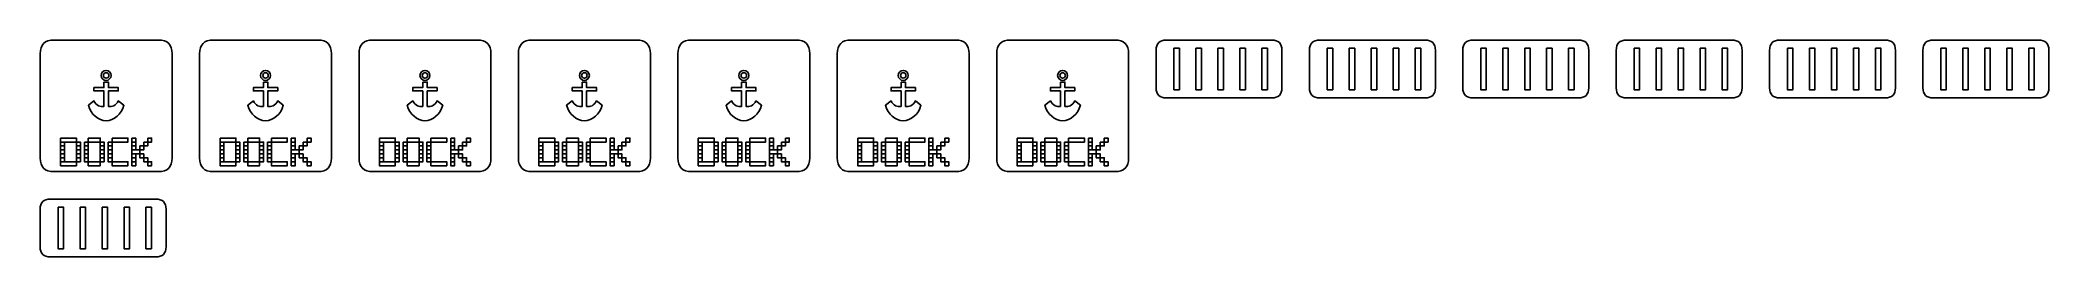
# Model space of a CAD drawing. Extents: x 4 to 296, y 4 to 36.
import ezdxf

# ---------------------------------------------------------------- set-up
doc = ezdxf.new("R2010")
doc.units = 0
doc.layers.add('CUT', color=1, linetype='CONTINUOUS')
doc.layers.add('RASTER', color=7, linetype='CONTINUOUS')

msp = doc.modelspace()

# ---------------------------------------------------------------- linework, layer by layer
at = {"layer": 'CUT'}
for points in [[(4, 33.648), (4.031, 34.117), (4.125, 34.523), (4.281, 34.867), (4.5, 35.148), (4.781, 35.367), (5.125, 35.523), (5.531, 35.617), (6, 35.648), (21.2, 35.648), (21.669, 35.617), (22.075, 35.523), (22.419, 35.367), (22.7, 35.148), (22.919, 34.867), (23.075, 34.523), (23.169, 34.117), (23.2, 33.648), (23.2, 18.448), (23.169, 17.979), (23.075, 17.573), (22.919, 17.229), (22.7, 16.948), (22.419, 16.729), (22.075, 16.573), (21.669, 16.479), (21.2, 16.448), (6, 16.448), (5.531, 16.479), (5.125, 16.573), (4.781, 16.729), (4.5, 16.948), (4.281, 17.229), (4.125, 17.573), (4.031, 17.979), (4, 18.448)], [(27.2, 33.648), (27.231, 34.117), (27.325, 34.523), (27.481, 34.867), (27.7, 35.148), (27.981, 35.367), (28.325, 35.523), (28.731, 35.617), (29.2, 35.648), (44.4, 35.648), (44.869, 35.617), (45.275, 35.523), (45.619, 35.367), (45.9, 35.148), (46.119, 34.867), (46.275, 34.523), (46.369, 34.117), (46.4, 33.648), (46.4, 18.448), (46.369, 17.979), (46.275, 17.573), (46.119, 17.229), (45.9, 16.948), (45.619, 16.729), (45.275, 16.573), (44.869, 16.479), (44.4, 16.448), (29.2, 16.448), (28.731, 16.479), (28.325, 16.573), (27.981, 16.729), (27.7, 16.948), (27.481, 17.229), (27.325, 17.573), (27.231, 17.979), (27.2, 18.448)], [(50.4, 33.648), (50.431, 34.117), (50.525, 34.523), (50.681, 34.867), (50.9, 35.148), (51.181, 35.367), (51.525, 35.523), (51.931, 35.617), (52.4, 35.648), (67.6, 35.648), (68.069, 35.617), (68.475, 35.523), (68.819, 35.367), (69.1, 35.148), (69.319, 34.867), (69.475, 34.523), (69.569, 34.117), (69.6, 33.648), (69.6, 18.448), (69.569, 17.979), (69.475, 17.573), (69.319, 17.229), (69.1, 16.948), (68.819, 16.729), (68.475, 16.573), (68.069, 16.479), (67.6, 16.448), (52.4, 16.448), (51.931, 16.479), (51.525, 16.573), (51.181, 16.729), (50.9, 16.948), (50.681, 17.229), (50.525, 17.573), (50.431, 17.979), (50.4, 18.448)], [(73.6, 33.648), (73.631, 34.117), (73.725, 34.523), (73.881, 34.867), (74.1, 35.148), (74.381, 35.367), (74.725, 35.523), (75.131, 35.617), (75.6, 35.648), (90.8, 35.648), (91.269, 35.617), (91.675, 35.523), (92.019, 35.367), (92.3, 35.148), (92.519, 34.867), (92.675, 34.523), (92.769, 34.117), (92.8, 33.648), (92.8, 18.448), (92.769, 17.979), (92.675, 17.573), (92.519, 17.229), (92.3, 16.948), (92.019, 16.729), (91.675, 16.573), (91.269, 16.479), (90.8, 16.448), (75.6, 16.448), (75.131, 16.479), (74.725, 16.573), (74.381, 16.729), (74.1, 16.948), (73.881, 17.229), (73.725, 17.573), (73.631, 17.979), (73.6, 18.448)], [(96.8, 33.648), (96.831, 34.117), (96.925, 34.523), (97.081, 34.867), (97.3, 35.148), (97.581, 35.367), (97.925, 35.523), (98.331, 35.617), (98.8, 35.648), (114, 35.648), (114.469, 35.617), (114.875, 35.523), (115.219, 35.367), (115.5, 35.148), (115.719, 34.867), (115.875, 34.523), (115.969, 34.117), (116, 33.648), (116, 18.448), (115.969, 17.979), (115.875, 17.573), (115.719, 17.229), (115.5, 16.948), (115.219, 16.729), (114.875, 16.573), (114.469, 16.479), (114, 16.448), (98.8, 16.448), (98.331, 16.479), (97.925, 16.573), (97.581, 16.729), (97.3, 16.948), (97.081, 17.229), (96.925, 17.573), (96.831, 17.979), (96.8, 18.448)], [(120, 33.648), (120.031, 34.117), (120.125, 34.523), (120.281, 34.867), (120.5, 35.148), (120.781, 35.367), (121.125, 35.523), (121.531, 35.617), (122, 35.648), (137.2, 35.648), (137.669, 35.617), (138.075, 35.523), (138.419, 35.367), (138.7, 35.148), (138.919, 34.867), (139.075, 34.523), (139.169, 34.117), (139.2, 33.648), (139.2, 18.448), (139.169, 17.979), (139.075, 17.573), (138.919, 17.229), (138.7, 16.948), (138.419, 16.729), (138.075, 16.573), (137.669, 16.479), (137.2, 16.448), (122, 16.448), (121.531, 16.479), (121.125, 16.573), (120.781, 16.729), (120.5, 16.948), (120.281, 17.229), (120.125, 17.573), (120.031, 17.979), (120, 18.448)], [(143.2, 33.648), (143.231, 34.117), (143.325, 34.523), (143.481, 34.867), (143.7, 35.148), (143.981, 35.367), (144.325, 35.523), (144.731, 35.617), (145.2, 35.648), (160.4, 35.648), (160.869, 35.617), (161.275, 35.523), (161.619, 35.367), (161.9, 35.148), (162.119, 34.867), (162.275, 34.523), (162.369, 34.117), (162.4, 33.648), (162.4, 18.448), (162.369, 17.979), (162.275, 17.573), (162.119, 17.229), (161.9, 16.948), (161.619, 16.729), (161.275, 16.573), (160.869, 16.479), (160.4, 16.448), (145.2, 16.448), (144.731, 16.479), (144.325, 16.573), (143.981, 16.729), (143.7, 16.948), (143.481, 17.229), (143.325, 17.573), (143.231, 17.979), (143.2, 18.448)], [(166.4, 34.148), (166.423, 34.5), (166.494, 34.804), (166.611, 35.062), (166.775, 35.273), (166.986, 35.437), (167.244, 35.554), (167.548, 35.625), (167.9, 35.648), (183.22, 35.648), (183.572, 35.625), (183.876, 35.554), (184.134, 35.437), (184.345, 35.273), (184.509, 35.062), (184.626, 34.804), (184.697, 34.5), (184.72, 34.148), (184.72, 28.7), (184.697, 28.348), (184.626, 28.044), (184.509, 27.786), (184.345, 27.575), (184.134, 27.411), (183.876, 27.294), (183.572, 27.223), (183.22, 27.2), (167.9, 27.2), (167.548, 27.223), (167.244, 27.294), (166.986, 27.411), (166.775, 27.575), (166.611, 27.786), (166.494, 28.044), (166.423, 28.348), (166.4, 28.7)], [(188.72, 34.148), (188.743, 34.5), (188.814, 34.804), (188.931, 35.062), (189.095, 35.273), (189.306, 35.437), (189.564, 35.554), (189.868, 35.625), (190.22, 35.648), (205.54, 35.648), (205.892, 35.625), (206.196, 35.554), (206.454, 35.437), (206.665, 35.273), (206.829, 35.062), (206.946, 34.804), (207.017, 34.5), (207.04, 34.148), (207.04, 28.7), (207.017, 28.348), (206.946, 28.044), (206.829, 27.786), (206.665, 27.575), (206.454, 27.411), (206.196, 27.294), (205.892, 27.223), (205.54, 27.2), (190.22, 27.2), (189.868, 27.223), (189.564, 27.294), (189.306, 27.411), (189.095, 27.575), (188.931, 27.786), (188.814, 28.044), (188.743, 28.348), (188.72, 28.7)], [(211.04, 34.148), (211.063, 34.5), (211.134, 34.804), (211.251, 35.062), (211.415, 35.273), (211.626, 35.437), (211.884, 35.554), (212.188, 35.625), (212.54, 35.648), (227.86, 35.648), (228.212, 35.625), (228.516, 35.554), (228.774, 35.437), (228.985, 35.273), (229.149, 35.062), (229.266, 34.804), (229.337, 34.5), (229.36, 34.148), (229.36, 28.7), (229.337, 28.348), (229.266, 28.044), (229.149, 27.786), (228.985, 27.575), (228.774, 27.411), (228.516, 27.294), (228.212, 27.223), (227.86, 27.2), (212.54, 27.2), (212.188, 27.223), (211.884, 27.294), (211.626, 27.411), (211.415, 27.575), (211.251, 27.786), (211.134, 28.044), (211.063, 28.348), (211.04, 28.7)], [(233.36, 34.148), (233.383, 34.5), (233.454, 34.804), (233.571, 35.062), (233.735, 35.273), (233.946, 35.437), (234.204, 35.554), (234.508, 35.625), (234.86, 35.648), (250.18, 35.648), (250.532, 35.625), (250.836, 35.554), (251.094, 35.437), (251.305, 35.273), (251.469, 35.062), (251.586, 34.804), (251.657, 34.5), (251.68, 34.148), (251.68, 28.7), (251.657, 28.348), (251.586, 28.044), (251.469, 27.786), (251.305, 27.575), (251.094, 27.411), (250.836, 27.294), (250.532, 27.223), (250.18, 27.2), (234.86, 27.2), (234.508, 27.223), (234.204, 27.294), (233.946, 27.411), (233.735, 27.575), (233.571, 27.786), (233.454, 28.044), (233.383, 28.348), (233.36, 28.7)], [(255.68, 34.148), (255.703, 34.5), (255.774, 34.804), (255.891, 35.062), (256.055, 35.273), (256.266, 35.437), (256.524, 35.554), (256.828, 35.625), (257.18, 35.648), (272.5, 35.648), (272.852, 35.625), (273.156, 35.554), (273.414, 35.437), (273.625, 35.273), (273.789, 35.062), (273.906, 34.804), (273.977, 34.5), (274, 34.148), (274, 28.7), (273.977, 28.348), (273.906, 28.044), (273.789, 27.786), (273.625, 27.575), (273.414, 27.411), (273.156, 27.294), (272.852, 27.223), (272.5, 27.2), (257.18, 27.2), (256.828, 27.223), (256.524, 27.294), (256.266, 27.411), (256.055, 27.575), (255.891, 27.786), (255.774, 28.044), (255.703, 28.348), (255.68, 28.7)], [(278, 34.148), (278.023, 34.5), (278.094, 34.804), (278.211, 35.062), (278.375, 35.273), (278.586, 35.437), (278.844, 35.554), (279.148, 35.625), (279.5, 35.648), (294.82, 35.648), (295.172, 35.625), (295.476, 35.554), (295.734, 35.437), (295.945, 35.273), (296.109, 35.062), (296.226, 34.804), (296.297, 34.5), (296.32, 34.148), (296.32, 28.7), (296.297, 28.348), (296.226, 28.044), (296.109, 27.786), (295.945, 27.575), (295.734, 27.411), (295.476, 27.294), (295.172, 27.223), (294.82, 27.2), (279.5, 27.2), (279.148, 27.223), (278.844, 27.294), (278.586, 27.411), (278.375, 27.575), (278.211, 27.786), (278.094, 28.044), (278.023, 28.348), (278, 28.7)], [(4, 10.948), (4.023, 11.3), (4.094, 11.604), (4.211, 11.862), (4.375, 12.073), (4.586, 12.237), (4.844, 12.354), (5.148, 12.425), (5.5, 12.448), (20.82, 12.448), (21.172, 12.425), (21.476, 12.354), (21.734, 12.237), (21.945, 12.073), (22.109, 11.862), (22.226, 11.604), (22.297, 11.3), (22.32, 10.948), (22.32, 5.5), (22.297, 5.148), (22.226, 4.844), (22.109, 4.586), (21.945, 4.375), (21.734, 4.211), (21.476, 4.094), (21.172, 4.023), (20.82, 4), (5.5, 4), (5.148, 4.023), (4.844, 4.094), (4.586, 4.211), (4.375, 4.375), (4.211, 4.586), (4.094, 4.844), (4.023, 5.148), (4, 5.5)]]:
    msp.add_lwpolyline(points, close=True, dxfattribs=at)
at = {"layer": 'RASTER'}
for points in [[(169, 34.448), (169.8, 34.448), (169.8, 28.4), (169, 28.4)], [(172.2, 34.448), (173, 34.448), (173, 28.4), (172.2, 28.4)], [(175.4, 34.448), (176.2, 34.448), (176.2, 28.4), (175.4, 28.4)], [(178.6, 34.448), (179.4, 34.448), (179.4, 28.4), (178.6, 28.4)], [(181.8, 34.448), (182.6, 34.448), (182.6, 28.4), (181.8, 28.4)], [(191.32, 34.448), (192.12, 34.448), (192.12, 28.4), (191.32, 28.4)], [(194.52, 34.448), (195.32, 34.448), (195.32, 28.4), (194.52, 28.4)], [(197.72, 34.448), (198.52, 34.448), (198.52, 28.4), (197.72, 28.4)], [(200.92, 34.448), (201.72, 34.448), (201.72, 28.4), (200.92, 28.4)], [(204.12, 34.448), (204.92, 34.448), (204.92, 28.4), (204.12, 28.4)], [(213.64, 34.448), (214.44, 34.448), (214.44, 28.4), (213.64, 28.4)], [(216.84, 34.448), (217.64, 34.448), (217.64, 28.4), (216.84, 28.4)], [(220.04, 34.448), (220.84, 34.448), (220.84, 28.4), (220.04, 28.4)], [(223.24, 34.448), (224.04, 34.448), (224.04, 28.4), (223.24, 28.4)], [(226.44, 34.448), (227.24, 34.448), (227.24, 28.4), (226.44, 28.4)], [(235.96, 34.448), (236.76, 34.448), (236.76, 28.4), (235.96, 28.4)], [(239.16, 34.448), (239.96, 34.448), (239.96, 28.4), (239.16, 28.4)], [(242.36, 34.448), (243.16, 34.448), (243.16, 28.4), (242.36, 28.4)], [(245.56, 34.448), (246.36, 34.448), (246.36, 28.4), (245.56, 28.4)], [(248.76, 34.448), (249.56, 34.448), (249.56, 28.4), (248.76, 28.4)], [(258.28, 34.448), (259.08, 34.448), (259.08, 28.4), (258.28, 28.4)], [(261.48, 34.448), (262.28, 34.448), (262.28, 28.4), (261.48, 28.4)], [(264.68, 34.448), (265.48, 34.448), (265.48, 28.4), (264.68, 28.4)], [(267.88, 34.448), (268.68, 34.448), (268.68, 28.4), (267.88, 28.4)], [(271.08, 34.448), (271.88, 34.448), (271.88, 28.4), (271.08, 28.4)], [(280.6, 34.448), (281.4, 34.448), (281.4, 28.4), (280.6, 28.4)], [(283.8, 34.448), (284.6, 34.448), (284.6, 28.4), (283.8, 28.4)], [(287, 34.448), (287.8, 34.448), (287.8, 28.4), (287, 28.4)], [(290.2, 34.448), (291, 34.448), (291, 28.4), (290.2, 28.4)], [(293.4, 34.448), (294.2, 34.448), (294.2, 28.4), (293.4, 28.4)], [(13.277, 29.519), (13.923, 29.519), (13.923, 28.713), (15.374, 28.713), (15.374, 28.229), (13.923, 28.229), (13.923, 25.971), (14.111, 25.933), (14.308, 25.938), (14.509, 25.985), (14.709, 26.072), (14.901, 26.196), (15.079, 26.357), (15.239, 26.551), (15.374, 26.778), (16.18, 26.132), (16.023, 25.665), (15.8, 25.235), (15.52, 24.851), (15.193, 24.52), (14.828, 24.249), (14.434, 24.046), (14.022, 23.919), (13.6, 23.875), (13.178, 23.919), (12.766, 24.046), (12.372, 24.249), (12.007, 24.52), (11.68, 24.851), (11.4, 25.235), (11.177, 25.665), (11.02, 26.132), (11.826, 26.778), (11.961, 26.551), (12.121, 26.357), (12.299, 26.196), (12.491, 26.072), (12.691, 25.985), (12.892, 25.938), (13.089, 25.933), (13.277, 25.971), (13.277, 28.229), (11.826, 28.229), (11.826, 28.713), (13.277, 28.713)], [(36.477, 29.519), (37.123, 29.519), (37.123, 28.713), (38.574, 28.713), (38.574, 28.229), (37.123, 28.229), (37.123, 25.971), (37.311, 25.933), (37.508, 25.938), (37.709, 25.985), (37.909, 26.072), (38.101, 26.196), (38.279, 26.357), (38.439, 26.551), (38.574, 26.778), (39.38, 26.132), (39.223, 25.665), (39, 25.235), (38.72, 24.851), (38.393, 24.52), (38.028, 24.249), (37.634, 24.046), (37.222, 23.919), (36.8, 23.875), (36.378, 23.919), (35.966, 24.046), (35.572, 24.249), (35.207, 24.52), (34.88, 24.851), (34.6, 25.235), (34.377, 25.665), (34.22, 26.132), (35.026, 26.778), (35.161, 26.551), (35.321, 26.357), (35.499, 26.196), (35.691, 26.072), (35.891, 25.985), (36.092, 25.938), (36.289, 25.933), (36.477, 25.971), (36.477, 28.229), (35.026, 28.229), (35.026, 28.713), (36.477, 28.713)], [(59.677, 29.519), (60.323, 29.519), (60.323, 28.713), (61.774, 28.713), (61.774, 28.229), (60.323, 28.229), (60.323, 25.971), (60.511, 25.933), (60.708, 25.938), (60.909, 25.985), (61.109, 26.072), (61.301, 26.196), (61.479, 26.357), (61.639, 26.551), (61.774, 26.778), (62.58, 26.132), (62.423, 25.665), (62.2, 25.235), (61.92, 24.851), (61.593, 24.52), (61.228, 24.249), (60.834, 24.046), (60.422, 23.919), (60, 23.875), (59.578, 23.919), (59.166, 24.046), (58.772, 24.249), (58.407, 24.52), (58.08, 24.851), (57.8, 25.235), (57.577, 25.665), (57.42, 26.132), (58.226, 26.778), (58.361, 26.551), (58.521, 26.357), (58.699, 26.196), (58.891, 26.072), (59.091, 25.985), (59.292, 25.938), (59.489, 25.933), (59.677, 25.971), (59.677, 28.229), (58.226, 28.229), (58.226, 28.713), (59.677, 28.713)], [(82.877, 29.519), (83.523, 29.519), (83.523, 28.713), (84.974, 28.713), (84.974, 28.229), (83.523, 28.229), (83.523, 25.971), (83.711, 25.933), (83.908, 25.938), (84.109, 25.985), (84.309, 26.072), (84.501, 26.196), (84.679, 26.357), (84.839, 26.551), (84.974, 26.778), (85.78, 26.132), (85.623, 25.665), (85.4, 25.235), (85.12, 24.851), (84.793, 24.52), (84.428, 24.249), (84.034, 24.046), (83.622, 23.919), (83.2, 23.875), (82.778, 23.919), (82.366, 24.046), (81.972, 24.249), (81.607, 24.52), (81.28, 24.851), (81, 25.235), (80.777, 25.665), (80.62, 26.132), (81.426, 26.778), (81.561, 26.551), (81.721, 26.357), (81.899, 26.196), (82.091, 26.072), (82.291, 25.985), (82.492, 25.938), (82.689, 25.933), (82.877, 25.971), (82.877, 28.229), (81.426, 28.229), (81.426, 28.713), (82.877, 28.713)], [(106.077, 29.519), (106.723, 29.519), (106.723, 28.713), (108.174, 28.713), (108.174, 28.229), (106.723, 28.229), (106.723, 25.971), (106.911, 25.933), (107.108, 25.938), (107.309, 25.985), (107.509, 26.072), (107.701, 26.196), (107.879, 26.357), (108.039, 26.551), (108.174, 26.778), (108.98, 26.132), (108.823, 25.665), (108.6, 25.235), (108.32, 24.851), (107.993, 24.52), (107.628, 24.249), (107.234, 24.046), (106.822, 23.919), (106.4, 23.875), (105.978, 23.919), (105.566, 24.046), (105.172, 24.249), (104.807, 24.52), (104.48, 24.851), (104.2, 25.235), (103.977, 25.665), (103.82, 26.132), (104.626, 26.778), (104.761, 26.551), (104.921, 26.357), (105.099, 26.196), (105.291, 26.072), (105.491, 25.985), (105.692, 25.938), (105.889, 25.933), (106.077, 25.971), (106.077, 28.229), (104.626, 28.229), (104.626, 28.713), (106.077, 28.713)], [(129.277, 29.519), (129.923, 29.519), (129.923, 28.713), (131.374, 28.713), (131.374, 28.229), (129.923, 28.229), (129.923, 25.971), (130.111, 25.933), (130.308, 25.938), (130.509, 25.985), (130.709, 26.072), (130.901, 26.196), (131.079, 26.357), (131.239, 26.551), (131.374, 26.778), (132.18, 26.132), (132.023, 25.665), (131.8, 25.235), (131.52, 24.851), (131.193, 24.52), (130.828, 24.249), (130.434, 24.046), (130.022, 23.919), (129.6, 23.875), (129.178, 23.919), (128.766, 24.046), (128.372, 24.249), (128.007, 24.52), (127.68, 24.851), (127.4, 25.235), (127.177, 25.665), (127.02, 26.132), (127.826, 26.778), (127.961, 26.551), (128.121, 26.357), (128.299, 26.196), (128.491, 26.072), (128.691, 25.985), (128.892, 25.938), (129.089, 25.933), (129.277, 25.971), (129.277, 28.229), (127.826, 28.229), (127.826, 28.713), (129.277, 28.713)], [(152.477, 29.519), (153.123, 29.519), (153.123, 28.713), (154.574, 28.713), (154.574, 28.229), (153.123, 28.229), (153.123, 25.971), (153.311, 25.933), (153.508, 25.938), (153.709, 25.985), (153.909, 26.072), (154.101, 26.196), (154.279, 26.357), (154.439, 26.551), (154.574, 26.778), (155.38, 26.132), (155.223, 25.665), (155, 25.235), (154.72, 24.851), (154.393, 24.52), (154.028, 24.249), (153.634, 24.046), (153.222, 23.919), (152.8, 23.875), (152.378, 23.919), (151.966, 24.046), (151.572, 24.249), (151.207, 24.52), (150.88, 24.851), (150.6, 25.235), (150.377, 25.665), (150.22, 26.132), (151.026, 26.778), (151.161, 26.551), (151.321, 26.357), (151.499, 26.196), (151.691, 26.072), (151.891, 25.985), (152.092, 25.938), (152.289, 25.933), (152.477, 25.971), (152.477, 28.229), (151.026, 28.229), (151.026, 28.713), (152.477, 28.713)], [(6.976, 21.344), (9.28, 21.344), (9.28, 20.768), (6.976, 20.768)], [(6.976, 20.768), (7.552, 20.768), (7.552, 20.192), (6.976, 20.192)], [(9.28, 20.768), (9.856, 20.768), (9.856, 20.192), (9.28, 20.192)], [(10.432, 20.768), (11.008, 20.768), (11.008, 20.192), (10.432, 20.192)], [(11.008, 21.344), (12.736, 21.344), (12.736, 20.768), (11.008, 20.768)], [(12.736, 20.768), (13.312, 20.768), (13.312, 20.192), (12.736, 20.192)], [(13.888, 20.768), (14.464, 20.768), (14.464, 20.192), (13.888, 20.192)], [(14.464, 21.344), (16.768, 21.344), (16.768, 20.768), (14.464, 20.768)], [(17.344, 21.344), (17.92, 21.344), (17.92, 20.768), (17.344, 20.768)], [(17.344, 20.768), (17.92, 20.768), (17.92, 20.192), (17.344, 20.192)], [(19.072, 20.768), (19.648, 20.768), (19.648, 20.192), (19.072, 20.192)], [(19.648, 21.344), (20.224, 21.344), (20.224, 20.768), (19.648, 20.768)], [(30.176, 21.344), (32.48, 21.344), (32.48, 20.768), (30.176, 20.768)], [(30.176, 20.768), (30.752, 20.768), (30.752, 20.192), (30.176, 20.192)], [(32.48, 20.768), (33.056, 20.768), (33.056, 20.192), (32.48, 20.192)], [(33.632, 20.768), (34.208, 20.768), (34.208, 20.192), (33.632, 20.192)], [(34.208, 21.344), (35.936, 21.344), (35.936, 20.768), (34.208, 20.768)], [(35.936, 20.768), (36.512, 20.768), (36.512, 20.192), (35.936, 20.192)], [(37.088, 20.768), (37.664, 20.768), (37.664, 20.192), (37.088, 20.192)], [(37.664, 21.344), (39.968, 21.344), (39.968, 20.768), (37.664, 20.768)], [(40.544, 21.344), (41.12, 21.344), (41.12, 20.768), (40.544, 20.768)], [(40.544, 20.768), (41.12, 20.768), (41.12, 20.192), (40.544, 20.192)], [(42.272, 20.768), (42.848, 20.768), (42.848, 20.192), (42.272, 20.192)], [(42.848, 21.344), (43.424, 21.344), (43.424, 20.768), (42.848, 20.768)], [(53.376, 21.344), (55.68, 21.344), (55.68, 20.768), (53.376, 20.768)], [(53.376, 20.768), (53.952, 20.768), (53.952, 20.192), (53.376, 20.192)], [(55.68, 20.768), (56.256, 20.768), (56.256, 20.192), (55.68, 20.192)], [(56.832, 20.768), (57.408, 20.768), (57.408, 20.192), (56.832, 20.192)], [(57.408, 21.344), (59.136, 21.344), (59.136, 20.768), (57.408, 20.768)], [(59.136, 20.768), (59.712, 20.768), (59.712, 20.192), (59.136, 20.192)], [(60.288, 20.768), (60.864, 20.768), (60.864, 20.192), (60.288, 20.192)], [(60.864, 21.344), (63.168, 21.344), (63.168, 20.768), (60.864, 20.768)], [(63.744, 21.344), (64.32, 21.344), (64.32, 20.768), (63.744, 20.768)], [(63.744, 20.768), (64.32, 20.768), (64.32, 20.192), (63.744, 20.192)], [(65.472, 20.768), (66.048, 20.768), (66.048, 20.192), (65.472, 20.192)], [(66.048, 21.344), (66.624, 21.344), (66.624, 20.768), (66.048, 20.768)], [(76.576, 21.344), (78.88, 21.344), (78.88, 20.768), (76.576, 20.768)], [(76.576, 20.768), (77.152, 20.768), (77.152, 20.192), (76.576, 20.192)], [(78.88, 20.768), (79.456, 20.768), (79.456, 20.192), (78.88, 20.192)], [(80.032, 20.768), (80.608, 20.768), (80.608, 20.192), (80.032, 20.192)], [(80.608, 21.344), (82.336, 21.344), (82.336, 20.768), (80.608, 20.768)], [(82.336, 20.768), (82.912, 20.768), (82.912, 20.192), (82.336, 20.192)], [(83.488, 20.768), (84.064, 20.768), (84.064, 20.192), (83.488, 20.192)], [(84.064, 21.344), (86.368, 21.344), (86.368, 20.768), (84.064, 20.768)], [(86.944, 21.344), (87.52, 21.344), (87.52, 20.768), (86.944, 20.768)], [(86.944, 20.768), (87.52, 20.768), (87.52, 20.192), (86.944, 20.192)], [(88.672, 20.768), (89.248, 20.768), (89.248, 20.192), (88.672, 20.192)], [(89.248, 21.344), (89.824, 21.344), (89.824, 20.768), (89.248, 20.768)], [(99.776, 21.344), (102.08, 21.344), (102.08, 20.768), (99.776, 20.768)], [(99.776, 20.768), (100.352, 20.768), (100.352, 20.192), (99.776, 20.192)], [(102.08, 20.768), (102.656, 20.768), (102.656, 20.192), (102.08, 20.192)], [(103.232, 20.768), (103.808, 20.768), (103.808, 20.192), (103.232, 20.192)], [(103.808, 21.344), (105.536, 21.344), (105.536, 20.768), (103.808, 20.768)], [(105.536, 20.768), (106.112, 20.768), (106.112, 20.192), (105.536, 20.192)], [(106.688, 20.768), (107.264, 20.768), (107.264, 20.192), (106.688, 20.192)], [(107.264, 21.344), (109.568, 21.344), (109.568, 20.768), (107.264, 20.768)], [(110.144, 21.344), (110.72, 21.344), (110.72, 20.768), (110.144, 20.768)], [(110.144, 20.768), (110.72, 20.768), (110.72, 20.192), (110.144, 20.192)], [(111.872, 20.768), (112.448, 20.768), (112.448, 20.192), (111.872, 20.192)], [(112.448, 21.344), (113.024, 21.344), (113.024, 20.768), (112.448, 20.768)], [(122.976, 21.344), (125.28, 21.344), (125.28, 20.768), (122.976, 20.768)], [(122.976, 20.768), (123.552, 20.768), (123.552, 20.192), (122.976, 20.192)], [(125.28, 20.768), (125.856, 20.768), (125.856, 20.192), (125.28, 20.192)], [(126.432, 20.768), (127.008, 20.768), (127.008, 20.192), (126.432, 20.192)], [(127.008, 21.344), (128.736, 21.344), (128.736, 20.768), (127.008, 20.768)], [(128.736, 20.768), (129.312, 20.768), (129.312, 20.192), (128.736, 20.192)], [(129.888, 20.768), (130.464, 20.768), (130.464, 20.192), (129.888, 20.192)], [(130.464, 21.344), (132.768, 21.344), (132.768, 20.768), (130.464, 20.768)], [(133.344, 21.344), (133.92, 21.344), (133.92, 20.768), (133.344, 20.768)], [(133.344, 20.768), (133.92, 20.768), (133.92, 20.192), (133.344, 20.192)], [(135.072, 20.768), (135.648, 20.768), (135.648, 20.192), (135.072, 20.192)], [(135.648, 21.344), (136.224, 21.344), (136.224, 20.768), (135.648, 20.768)], [(146.176, 21.344), (148.48, 21.344), (148.48, 20.768), (146.176, 20.768)], [(146.176, 20.768), (146.752, 20.768), (146.752, 20.192), (146.176, 20.192)], [(148.48, 20.768), (149.056, 20.768), (149.056, 20.192), (148.48, 20.192)], [(149.632, 20.768), (150.208, 20.768), (150.208, 20.192), (149.632, 20.192)], [(150.208, 21.344), (151.936, 21.344), (151.936, 20.768), (150.208, 20.768)], [(151.936, 20.768), (152.512, 20.768), (152.512, 20.192), (151.936, 20.192)], [(153.088, 20.768), (153.664, 20.768), (153.664, 20.192), (153.088, 20.192)], [(153.664, 21.344), (155.968, 21.344), (155.968, 20.768), (153.664, 20.768)], [(156.544, 21.344), (157.12, 21.344), (157.12, 20.768), (156.544, 20.768)], [(156.544, 20.768), (157.12, 20.768), (157.12, 20.192), (156.544, 20.192)], [(158.272, 20.768), (158.848, 20.768), (158.848, 20.192), (158.272, 20.192)], [(158.848, 21.344), (159.424, 21.344), (159.424, 20.768), (158.848, 20.768)], [(6.976, 20.192), (7.552, 20.192), (7.552, 19.616), (6.976, 19.616)], [(6.976, 19.616), (7.552, 19.616), (7.552, 19.04), (6.976, 19.04)], [(6.976, 19.04), (7.552, 19.04), (7.552, 18.464), (6.976, 18.464)], [(6.976, 18.464), (7.552, 18.464), (7.552, 17.888), (6.976, 17.888)], [(6.976, 17.888), (9.28, 17.888), (9.28, 17.312), (6.976, 17.312)], [(9.28, 20.192), (9.856, 20.192), (9.856, 19.616), (9.28, 19.616)], [(9.28, 19.616), (9.856, 19.616), (9.856, 19.04), (9.28, 19.04)], [(9.28, 19.04), (9.856, 19.04), (9.856, 18.464), (9.28, 18.464)], [(9.28, 18.464), (9.856, 18.464), (9.856, 17.888), (9.28, 17.888)], [(10.432, 20.192), (11.008, 20.192), (11.008, 19.616), (10.432, 19.616)], [(10.432, 19.616), (11.008, 19.616), (11.008, 19.04), (10.432, 19.04)], [(10.432, 19.04), (11.008, 19.04), (11.008, 18.464), (10.432, 18.464)], [(10.432, 18.464), (11.008, 18.464), (11.008, 17.888), (10.432, 17.888)], [(11.008, 17.888), (12.736, 17.888), (12.736, 17.312), (11.008, 17.312)], [(12.736, 20.192), (13.312, 20.192), (13.312, 19.616), (12.736, 19.616)], [(12.736, 19.616), (13.312, 19.616), (13.312, 19.04), (12.736, 19.04)], [(12.736, 19.04), (13.312, 19.04), (13.312, 18.464), (12.736, 18.464)], [(12.736, 18.464), (13.312, 18.464), (13.312, 17.888), (12.736, 17.888)], [(13.888, 20.192), (14.464, 20.192), (14.464, 19.616), (13.888, 19.616)], [(13.888, 19.616), (14.464, 19.616), (14.464, 19.04), (13.888, 19.04)], [(13.888, 19.04), (14.464, 19.04), (14.464, 18.464), (13.888, 18.464)], [(13.888, 18.464), (14.464, 18.464), (14.464, 17.888), (13.888, 17.888)], [(14.464, 17.888), (16.768, 17.888), (16.768, 17.312), (14.464, 17.312)], [(17.344, 20.192), (17.92, 20.192), (17.92, 19.616), (17.344, 19.616)], [(17.344, 19.616), (18.496, 19.616), (18.496, 19.04), (17.344, 19.04)], [(17.344, 19.04), (17.92, 19.04), (17.92, 18.464), (17.344, 18.464)], [(17.344, 18.464), (17.92, 18.464), (17.92, 17.888), (17.344, 17.888)], [(17.344, 17.888), (17.92, 17.888), (17.92, 17.312), (17.344, 17.312)], [(18.496, 20.192), (19.072, 20.192), (19.072, 19.616), (18.496, 19.616)], [(18.496, 19.04), (19.072, 19.04), (19.072, 18.464), (18.496, 18.464)], [(19.072, 18.464), (19.648, 18.464), (19.648, 17.888), (19.072, 17.888)], [(19.648, 17.888), (20.224, 17.888), (20.224, 17.312), (19.648, 17.312)], [(30.176, 20.192), (30.752, 20.192), (30.752, 19.616), (30.176, 19.616)], [(30.176, 19.616), (30.752, 19.616), (30.752, 19.04), (30.176, 19.04)], [(30.176, 19.04), (30.752, 19.04), (30.752, 18.464), (30.176, 18.464)], [(30.176, 18.464), (30.752, 18.464), (30.752, 17.888), (30.176, 17.888)], [(30.176, 17.888), (32.48, 17.888), (32.48, 17.312), (30.176, 17.312)], [(32.48, 20.192), (33.056, 20.192), (33.056, 19.616), (32.48, 19.616)], [(32.48, 19.616), (33.056, 19.616), (33.056, 19.04), (32.48, 19.04)], [(32.48, 19.04), (33.056, 19.04), (33.056, 18.464), (32.48, 18.464)], [(32.48, 18.464), (33.056, 18.464), (33.056, 17.888), (32.48, 17.888)], [(33.632, 20.192), (34.208, 20.192), (34.208, 19.616), (33.632, 19.616)], [(33.632, 19.616), (34.208, 19.616), (34.208, 19.04), (33.632, 19.04)], [(33.632, 19.04), (34.208, 19.04), (34.208, 18.464), (33.632, 18.464)], [(33.632, 18.464), (34.208, 18.464), (34.208, 17.888), (33.632, 17.888)], [(34.208, 17.888), (35.936, 17.888), (35.936, 17.312), (34.208, 17.312)], [(35.936, 20.192), (36.512, 20.192), (36.512, 19.616), (35.936, 19.616)], [(35.936, 19.616), (36.512, 19.616), (36.512, 19.04), (35.936, 19.04)], [(35.936, 19.04), (36.512, 19.04), (36.512, 18.464), (35.936, 18.464)], [(35.936, 18.464), (36.512, 18.464), (36.512, 17.888), (35.936, 17.888)], [(37.088, 20.192), (37.664, 20.192), (37.664, 19.616), (37.088, 19.616)], [(37.088, 19.616), (37.664, 19.616), (37.664, 19.04), (37.088, 19.04)], [(37.088, 19.04), (37.664, 19.04), (37.664, 18.464), (37.088, 18.464)], [(37.088, 18.464), (37.664, 18.464), (37.664, 17.888), (37.088, 17.888)], [(37.664, 17.888), (39.968, 17.888), (39.968, 17.312), (37.664, 17.312)], [(40.544, 20.192), (41.12, 20.192), (41.12, 19.616), (40.544, 19.616)], [(40.544, 19.616), (41.696, 19.616), (41.696, 19.04), (40.544, 19.04)], [(40.544, 19.04), (41.12, 19.04), (41.12, 18.464), (40.544, 18.464)], [(40.544, 18.464), (41.12, 18.464), (41.12, 17.888), (40.544, 17.888)], [(40.544, 17.888), (41.12, 17.888), (41.12, 17.312), (40.544, 17.312)], [(41.696, 20.192), (42.272, 20.192), (42.272, 19.616), (41.696, 19.616)], [(41.696, 19.04), (42.272, 19.04), (42.272, 18.464), (41.696, 18.464)], [(42.272, 18.464), (42.848, 18.464), (42.848, 17.888), (42.272, 17.888)], [(42.848, 17.888), (43.424, 17.888), (43.424, 17.312), (42.848, 17.312)], [(53.376, 20.192), (53.952, 20.192), (53.952, 19.616), (53.376, 19.616)], [(53.376, 19.616), (53.952, 19.616), (53.952, 19.04), (53.376, 19.04)], [(53.376, 19.04), (53.952, 19.04), (53.952, 18.464), (53.376, 18.464)], [(53.376, 18.464), (53.952, 18.464), (53.952, 17.888), (53.376, 17.888)], [(53.376, 17.888), (55.68, 17.888), (55.68, 17.312), (53.376, 17.312)], [(55.68, 20.192), (56.256, 20.192), (56.256, 19.616), (55.68, 19.616)], [(55.68, 19.616), (56.256, 19.616), (56.256, 19.04), (55.68, 19.04)], [(55.68, 19.04), (56.256, 19.04), (56.256, 18.464), (55.68, 18.464)], [(55.68, 18.464), (56.256, 18.464), (56.256, 17.888), (55.68, 17.888)], [(56.832, 20.192), (57.408, 20.192), (57.408, 19.616), (56.832, 19.616)], [(56.832, 19.616), (57.408, 19.616), (57.408, 19.04), (56.832, 19.04)], [(56.832, 19.04), (57.408, 19.04), (57.408, 18.464), (56.832, 18.464)], [(56.832, 18.464), (57.408, 18.464), (57.408, 17.888), (56.832, 17.888)], [(57.408, 17.888), (59.136, 17.888), (59.136, 17.312), (57.408, 17.312)], [(59.136, 20.192), (59.712, 20.192), (59.712, 19.616), (59.136, 19.616)], [(59.136, 19.616), (59.712, 19.616), (59.712, 19.04), (59.136, 19.04)], [(59.136, 19.04), (59.712, 19.04), (59.712, 18.464), (59.136, 18.464)], [(59.136, 18.464), (59.712, 18.464), (59.712, 17.888), (59.136, 17.888)], [(60.288, 20.192), (60.864, 20.192), (60.864, 19.616), (60.288, 19.616)], [(60.288, 19.616), (60.864, 19.616), (60.864, 19.04), (60.288, 19.04)], [(60.288, 19.04), (60.864, 19.04), (60.864, 18.464), (60.288, 18.464)], [(60.288, 18.464), (60.864, 18.464), (60.864, 17.888), (60.288, 17.888)], [(60.864, 17.888), (63.168, 17.888), (63.168, 17.312), (60.864, 17.312)], [(63.744, 20.192), (64.32, 20.192), (64.32, 19.616), (63.744, 19.616)], [(63.744, 19.616), (64.896, 19.616), (64.896, 19.04), (63.744, 19.04)], [(63.744, 19.04), (64.32, 19.04), (64.32, 18.464), (63.744, 18.464)], [(63.744, 18.464), (64.32, 18.464), (64.32, 17.888), (63.744, 17.888)], [(63.744, 17.888), (64.32, 17.888), (64.32, 17.312), (63.744, 17.312)], [(64.896, 20.192), (65.472, 20.192), (65.472, 19.616), (64.896, 19.616)], [(64.896, 19.04), (65.472, 19.04), (65.472, 18.464), (64.896, 18.464)], [(65.472, 18.464), (66.048, 18.464), (66.048, 17.888), (65.472, 17.888)], [(66.048, 17.888), (66.624, 17.888), (66.624, 17.312), (66.048, 17.312)], [(76.576, 20.192), (77.152, 20.192), (77.152, 19.616), (76.576, 19.616)], [(76.576, 19.616), (77.152, 19.616), (77.152, 19.04), (76.576, 19.04)], [(76.576, 19.04), (77.152, 19.04), (77.152, 18.464), (76.576, 18.464)], [(76.576, 18.464), (77.152, 18.464), (77.152, 17.888), (76.576, 17.888)], [(76.576, 17.888), (78.88, 17.888), (78.88, 17.312), (76.576, 17.312)], [(78.88, 20.192), (79.456, 20.192), (79.456, 19.616), (78.88, 19.616)], [(78.88, 19.616), (79.456, 19.616), (79.456, 19.04), (78.88, 19.04)], [(78.88, 19.04), (79.456, 19.04), (79.456, 18.464), (78.88, 18.464)], [(78.88, 18.464), (79.456, 18.464), (79.456, 17.888), (78.88, 17.888)], [(80.032, 20.192), (80.608, 20.192), (80.608, 19.616), (80.032, 19.616)], [(80.032, 19.616), (80.608, 19.616), (80.608, 19.04), (80.032, 19.04)], [(80.032, 19.04), (80.608, 19.04), (80.608, 18.464), (80.032, 18.464)], [(80.032, 18.464), (80.608, 18.464), (80.608, 17.888), (80.032, 17.888)], [(80.608, 17.888), (82.336, 17.888), (82.336, 17.312), (80.608, 17.312)], [(82.336, 20.192), (82.912, 20.192), (82.912, 19.616), (82.336, 19.616)], [(82.336, 19.616), (82.912, 19.616), (82.912, 19.04), (82.336, 19.04)], [(82.336, 19.04), (82.912, 19.04), (82.912, 18.464), (82.336, 18.464)], [(82.336, 18.464), (82.912, 18.464), (82.912, 17.888), (82.336, 17.888)], [(83.488, 20.192), (84.064, 20.192), (84.064, 19.616), (83.488, 19.616)], [(83.488, 19.616), (84.064, 19.616), (84.064, 19.04), (83.488, 19.04)], [(83.488, 19.04), (84.064, 19.04), (84.064, 18.464), (83.488, 18.464)], [(83.488, 18.464), (84.064, 18.464), (84.064, 17.888), (83.488, 17.888)], [(84.064, 17.888), (86.368, 17.888), (86.368, 17.312), (84.064, 17.312)], [(86.944, 20.192), (87.52, 20.192), (87.52, 19.616), (86.944, 19.616)], [(86.944, 19.616), (88.096, 19.616), (88.096, 19.04), (86.944, 19.04)], [(86.944, 19.04), (87.52, 19.04), (87.52, 18.464), (86.944, 18.464)], [(86.944, 18.464), (87.52, 18.464), (87.52, 17.888), (86.944, 17.888)], [(86.944, 17.888), (87.52, 17.888), (87.52, 17.312), (86.944, 17.312)], [(88.096, 20.192), (88.672, 20.192), (88.672, 19.616), (88.096, 19.616)], [(88.096, 19.04), (88.672, 19.04), (88.672, 18.464), (88.096, 18.464)], [(88.672, 18.464), (89.248, 18.464), (89.248, 17.888), (88.672, 17.888)], [(89.248, 17.888), (89.824, 17.888), (89.824, 17.312), (89.248, 17.312)], [(99.776, 20.192), (100.352, 20.192), (100.352, 19.616), (99.776, 19.616)], [(99.776, 19.616), (100.352, 19.616), (100.352, 19.04), (99.776, 19.04)], [(99.776, 19.04), (100.352, 19.04), (100.352, 18.464), (99.776, 18.464)], [(99.776, 18.464), (100.352, 18.464), (100.352, 17.888), (99.776, 17.888)], [(99.776, 17.888), (102.08, 17.888), (102.08, 17.312), (99.776, 17.312)], [(102.08, 20.192), (102.656, 20.192), (102.656, 19.616), (102.08, 19.616)], [(102.08, 19.616), (102.656, 19.616), (102.656, 19.04), (102.08, 19.04)], [(102.08, 19.04), (102.656, 19.04), (102.656, 18.464), (102.08, 18.464)], [(102.08, 18.464), (102.656, 18.464), (102.656, 17.888), (102.08, 17.888)], [(103.232, 20.192), (103.808, 20.192), (103.808, 19.616), (103.232, 19.616)], [(103.232, 19.616), (103.808, 19.616), (103.808, 19.04), (103.232, 19.04)], [(103.232, 19.04), (103.808, 19.04), (103.808, 18.464), (103.232, 18.464)], [(103.232, 18.464), (103.808, 18.464), (103.808, 17.888), (103.232, 17.888)], [(103.808, 17.888), (105.536, 17.888), (105.536, 17.312), (103.808, 17.312)], [(105.536, 20.192), (106.112, 20.192), (106.112, 19.616), (105.536, 19.616)], [(105.536, 19.616), (106.112, 19.616), (106.112, 19.04), (105.536, 19.04)], [(105.536, 19.04), (106.112, 19.04), (106.112, 18.464), (105.536, 18.464)], [(105.536, 18.464), (106.112, 18.464), (106.112, 17.888), (105.536, 17.888)], [(106.688, 20.192), (107.264, 20.192), (107.264, 19.616), (106.688, 19.616)], [(106.688, 19.616), (107.264, 19.616), (107.264, 19.04), (106.688, 19.04)], [(106.688, 19.04), (107.264, 19.04), (107.264, 18.464), (106.688, 18.464)], [(106.688, 18.464), (107.264, 18.464), (107.264, 17.888), (106.688, 17.888)], [(107.264, 17.888), (109.568, 17.888), (109.568, 17.312), (107.264, 17.312)], [(110.144, 20.192), (110.72, 20.192), (110.72, 19.616), (110.144, 19.616)], [(110.144, 19.616), (111.296, 19.616), (111.296, 19.04), (110.144, 19.04)], [(110.144, 19.04), (110.72, 19.04), (110.72, 18.464), (110.144, 18.464)], [(110.144, 18.464), (110.72, 18.464), (110.72, 17.888), (110.144, 17.888)], [(110.144, 17.888), (110.72, 17.888), (110.72, 17.312), (110.144, 17.312)], [(111.296, 20.192), (111.872, 20.192), (111.872, 19.616), (111.296, 19.616)], [(111.296, 19.04), (111.872, 19.04), (111.872, 18.464), (111.296, 18.464)], [(111.872, 18.464), (112.448, 18.464), (112.448, 17.888), (111.872, 17.888)], [(112.448, 17.888), (113.024, 17.888), (113.024, 17.312), (112.448, 17.312)], [(122.976, 20.192), (123.552, 20.192), (123.552, 19.616), (122.976, 19.616)], [(122.976, 19.616), (123.552, 19.616), (123.552, 19.04), (122.976, 19.04)], [(122.976, 19.04), (123.552, 19.04), (123.552, 18.464), (122.976, 18.464)], [(122.976, 18.464), (123.552, 18.464), (123.552, 17.888), (122.976, 17.888)], [(122.976, 17.888), (125.28, 17.888), (125.28, 17.312), (122.976, 17.312)], [(125.28, 20.192), (125.856, 20.192), (125.856, 19.616), (125.28, 19.616)], [(125.28, 19.616), (125.856, 19.616), (125.856, 19.04), (125.28, 19.04)], [(125.28, 19.04), (125.856, 19.04), (125.856, 18.464), (125.28, 18.464)], [(125.28, 18.464), (125.856, 18.464), (125.856, 17.888), (125.28, 17.888)], [(126.432, 20.192), (127.008, 20.192), (127.008, 19.616), (126.432, 19.616)], [(126.432, 19.616), (127.008, 19.616), (127.008, 19.04), (126.432, 19.04)], [(126.432, 19.04), (127.008, 19.04), (127.008, 18.464), (126.432, 18.464)], [(126.432, 18.464), (127.008, 18.464), (127.008, 17.888), (126.432, 17.888)], [(127.008, 17.888), (128.736, 17.888), (128.736, 17.312), (127.008, 17.312)], [(128.736, 20.192), (129.312, 20.192), (129.312, 19.616), (128.736, 19.616)], [(128.736, 19.616), (129.312, 19.616), (129.312, 19.04), (128.736, 19.04)], [(128.736, 19.04), (129.312, 19.04), (129.312, 18.464), (128.736, 18.464)], [(128.736, 18.464), (129.312, 18.464), (129.312, 17.888), (128.736, 17.888)], [(129.888, 20.192), (130.464, 20.192), (130.464, 19.616), (129.888, 19.616)], [(129.888, 19.616), (130.464, 19.616), (130.464, 19.04), (129.888, 19.04)], [(129.888, 19.04), (130.464, 19.04), (130.464, 18.464), (129.888, 18.464)], [(129.888, 18.464), (130.464, 18.464), (130.464, 17.888), (129.888, 17.888)], [(130.464, 17.888), (132.768, 17.888), (132.768, 17.312), (130.464, 17.312)], [(133.344, 20.192), (133.92, 20.192), (133.92, 19.616), (133.344, 19.616)], [(133.344, 19.616), (134.496, 19.616), (134.496, 19.04), (133.344, 19.04)], [(133.344, 19.04), (133.92, 19.04), (133.92, 18.464), (133.344, 18.464)], [(133.344, 18.464), (133.92, 18.464), (133.92, 17.888), (133.344, 17.888)], [(133.344, 17.888), (133.92, 17.888), (133.92, 17.312), (133.344, 17.312)], [(134.496, 20.192), (135.072, 20.192), (135.072, 19.616), (134.496, 19.616)], [(134.496, 19.04), (135.072, 19.04), (135.072, 18.464), (134.496, 18.464)], [(135.072, 18.464), (135.648, 18.464), (135.648, 17.888), (135.072, 17.888)], [(135.648, 17.888), (136.224, 17.888), (136.224, 17.312), (135.648, 17.312)], [(146.176, 20.192), (146.752, 20.192), (146.752, 19.616), (146.176, 19.616)], [(146.176, 19.616), (146.752, 19.616), (146.752, 19.04), (146.176, 19.04)], [(146.176, 19.04), (146.752, 19.04), (146.752, 18.464), (146.176, 18.464)], [(146.176, 18.464), (146.752, 18.464), (146.752, 17.888), (146.176, 17.888)], [(146.176, 17.888), (148.48, 17.888), (148.48, 17.312), (146.176, 17.312)], [(148.48, 20.192), (149.056, 20.192), (149.056, 19.616), (148.48, 19.616)], [(148.48, 19.616), (149.056, 19.616), (149.056, 19.04), (148.48, 19.04)], [(148.48, 19.04), (149.056, 19.04), (149.056, 18.464), (148.48, 18.464)], [(148.48, 18.464), (149.056, 18.464), (149.056, 17.888), (148.48, 17.888)], [(149.632, 20.192), (150.208, 20.192), (150.208, 19.616), (149.632, 19.616)], [(149.632, 19.616), (150.208, 19.616), (150.208, 19.04), (149.632, 19.04)], [(149.632, 19.04), (150.208, 19.04), (150.208, 18.464), (149.632, 18.464)], [(149.632, 18.464), (150.208, 18.464), (150.208, 17.888), (149.632, 17.888)], [(150.208, 17.888), (151.936, 17.888), (151.936, 17.312), (150.208, 17.312)], [(151.936, 20.192), (152.512, 20.192), (152.512, 19.616), (151.936, 19.616)], [(151.936, 19.616), (152.512, 19.616), (152.512, 19.04), (151.936, 19.04)], [(151.936, 19.04), (152.512, 19.04), (152.512, 18.464), (151.936, 18.464)], [(151.936, 18.464), (152.512, 18.464), (152.512, 17.888), (151.936, 17.888)], [(153.088, 20.192), (153.664, 20.192), (153.664, 19.616), (153.088, 19.616)], [(153.088, 19.616), (153.664, 19.616), (153.664, 19.04), (153.088, 19.04)], [(153.088, 19.04), (153.664, 19.04), (153.664, 18.464), (153.088, 18.464)], [(153.088, 18.464), (153.664, 18.464), (153.664, 17.888), (153.088, 17.888)], [(153.664, 17.888), (155.968, 17.888), (155.968, 17.312), (153.664, 17.312)], [(156.544, 20.192), (157.12, 20.192), (157.12, 19.616), (156.544, 19.616)], [(156.544, 19.616), (157.696, 19.616), (157.696, 19.04), (156.544, 19.04)], [(156.544, 19.04), (157.12, 19.04), (157.12, 18.464), (156.544, 18.464)], [(156.544, 18.464), (157.12, 18.464), (157.12, 17.888), (156.544, 17.888)], [(156.544, 17.888), (157.12, 17.888), (157.12, 17.312), (156.544, 17.312)], [(157.696, 20.192), (158.272, 20.192), (158.272, 19.616), (157.696, 19.616)], [(157.696, 19.04), (158.272, 19.04), (158.272, 18.464), (157.696, 18.464)], [(158.272, 18.464), (158.848, 18.464), (158.848, 17.888), (158.272, 17.888)], [(158.848, 17.888), (159.424, 17.888), (159.424, 17.312), (158.848, 17.312)], [(6.6, 11.248), (7.4, 11.248), (7.4, 5.2), (6.6, 5.2)], [(9.8, 11.248), (10.6, 11.248), (10.6, 5.2), (9.8, 5.2)], [(13, 11.248), (13.8, 11.248), (13.8, 5.2), (13, 5.2)], [(16.2, 11.248), (17, 11.248), (17, 5.2), (16.2, 5.2)], [(19.4, 11.248), (20.2, 11.248), (20.2, 5.2), (19.4, 5.2)]]:
    msp.add_lwpolyline(points, close=True, dxfattribs=at)
for centre, radius in [((13.6, 30.487), 0.726), ((13.6, 30.487), 0.403), ((36.8, 30.487), 0.726), ((36.8, 30.487), 0.403), ((60, 30.487), 0.726), ((60, 30.487), 0.403), ((83.2, 30.487), 0.726), ((83.2, 30.487), 0.403), ((106.4, 30.487), 0.726), ((106.4, 30.487), 0.403), ((129.6, 30.487), 0.726), ((129.6, 30.487), 0.403), ((152.8, 30.487), 0.726), ((152.8, 30.487), 0.403)]:
    msp.add_circle(centre, radius, dxfattribs=at)

doc.saveas('drawing.dxf')
